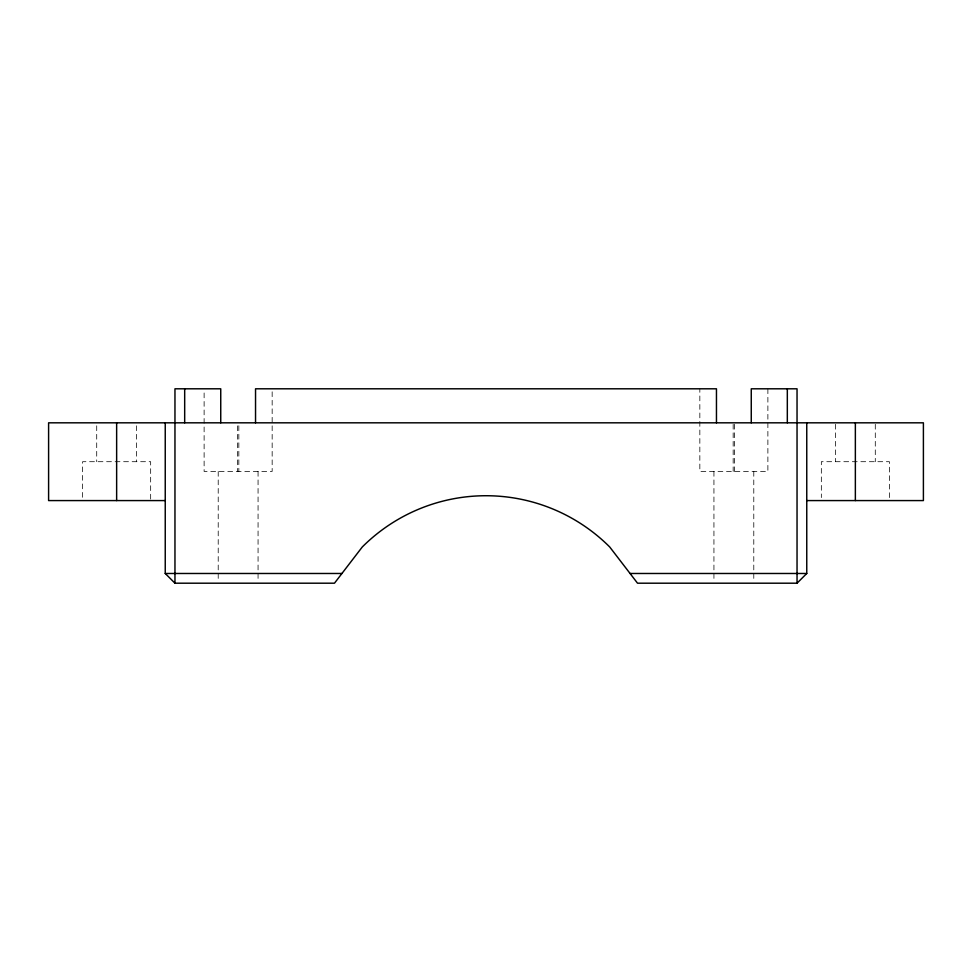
<?xml version="1.0" encoding="UTF-8"?>
<svg xmlns="http://www.w3.org/2000/svg" width="972" height="972" viewBox="0 0 972 972"><rect width="100%" height="100%" fill="white"/><g stroke="black" fill="none" stroke-linecap="round" stroke-linejoin="round"><path stroke-width="0.73" stroke-dasharray="4.86 3.65" d="M889.38 497.591L889.38 461.7L821.34 461.7L821.34 497.591M875.286 424.314L875.286 461.7M835.434 424.314L835.434 461.7M767.88 388.8L767.88 471.42L699.84 471.42L699.84 388.8M753.786 471.42L753.786 580.175M734.553 424.29L734.553 471.42M733.167 424.339L733.167 471.42M713.934 471.42L713.934 580.175M272.16 391.801L272.16 471.42L204.12 471.42L204.12 391.801M258.066 471.42L258.066 581.693M238.833 425.76L238.833 471.42M237.447 425.858L237.447 471.42M218.214 471.42L218.214 581.693M150.66 499.086L150.66 461.7L82.62 461.7L82.62 499.086M136.566 425.809L136.566 461.7M96.714 425.809L96.714 461.7"/><path stroke-width="1.46" d="M165.24 422.82L165.24 573.48L174.96 583.2L334.477 583.2L362.289 546.969A174.96 174.96 0 0 1 609.711 546.969L637.523 583.2L797.04 583.2L806.76 573.48L806.76 422.82M165.24 500.58L48.6 500.58L48.6 422.82L923.4 422.82L923.4 500.58L806.76 500.58M165.24 573.48L341.937 573.48M630.063 573.48L806.76 573.48M855.36 422.82L855.36 500.58M797.04 583.2L797.04 388.8L751.259 388.8L751.259 422.82M787.32 388.8L787.32 422.82M716.461 422.82L716.461 388.8L255.539 388.8L255.539 422.82M220.741 422.82L220.741 388.8L174.96 388.8L174.96 583.2M184.68 388.8L184.68 422.82M116.64 422.82L116.64 500.58"/></g></svg>
